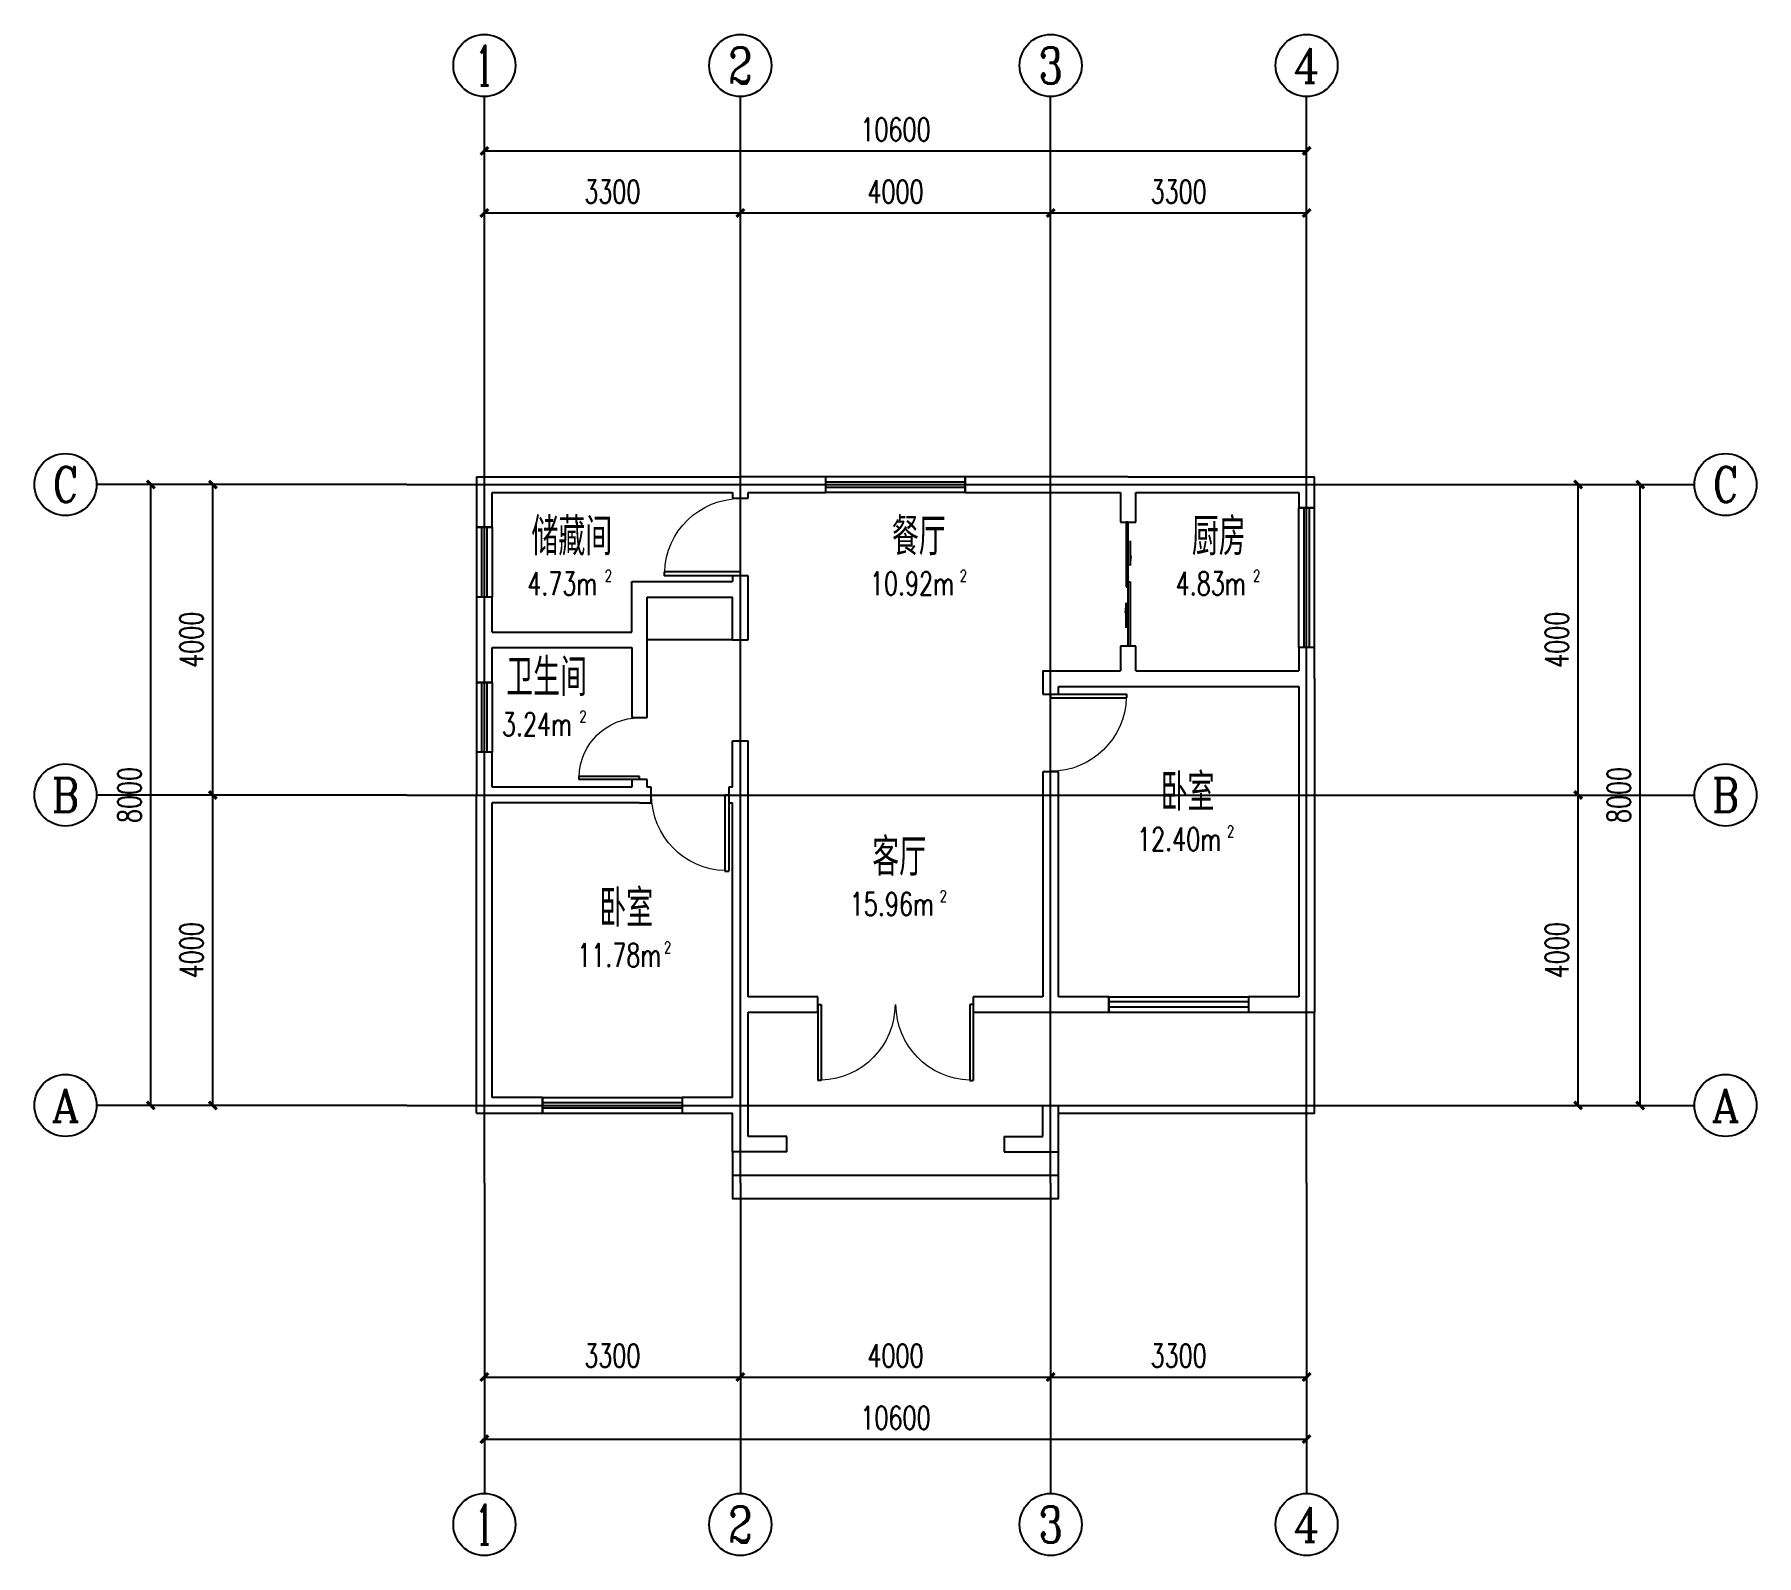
# Model space of a CAD drawing. Extents: x 55676 to 77876, y 19735 to 39335.
import ezdxf
from ezdxf.enums import TextEntityAlignment as Align

# ---------------------------------------------------------------- set-up
doc = ezdxf.new("R2010")
doc.units = 0
doc.header["$LTSCALE"] = 1000
doc.header["$MEASUREMENT"] = 0
for name, color, linetype in [('HT-A-AXIS-F01-NEW', 3, 'Continuous'), ('HT-A-AXIS-TEXT-F01-NEW', 7, 'Continuous'), ('HT-A-NOPLOT-F01-NEW', 1, 'Continuous'), ('HT-A-ROOM-F01-NEW', 7, 'Continuous'), ('HT-A-WALL-F01-NEW', 9, 'Continuous'), ('HT-A-WIND-F01-NEW', 4, 'Continuous')]:
    doc.layers.add(name, color=color, linetype=linetype)
doc.styles.add('_TCH_AXIS', font='COMPLEX', dxfattribs={"bigfont": 'GBCBIG'})
doc.styles.add('_TCH_DIM_T3', font='SIMPLEX', dxfattribs={"width": 0.71, "bigfont": 'GBCBIG'})
doc.styles.add('_TCH_SPACE', font='SIMPLEX', dxfattribs={"bigfont": 'GBCBIG'})
doc.styles.add('COMPLEX', font='COMPLEX')
doc.dimstyles.new('_TCH_ARCH&&100', dxfattribs={"dimtxt": 297.5, "dimasz": 100, "dimexe": 250, "dimexo": 300, "dimgap": 126.25, "dimtad": 1, "dimdec": 0, "dimzin": 0, "dimdsep": 46, "dimtxsty": '_TCH_DIM_T3', "dimblk": 'ARCHTICK', "dimcen": 0.09, "dimclrt": 7, "dimazin": 2, "dimtfac": 1, "dimtdec": 0, "dimtix": 1, "dimtmove": 2, "dimatfit": 3, "dimfxl": 100, "dimtolj": 1, "dimtzin": 0, "dimarcsym": 0})

# ---------------------------------------------------------------- blocks, each defined once
blk = doc.blocks.new('_ArchTick')
at = {"color": 0, "linetype": 'ByBlock', "const_width": 0.4}
blk.add_lwpolyline([(-0.5, -0.5), (0.5, 0.5)], dxfattribs=at)
blk = doc.blocks.new('*D9')
at = {"layer": 'Defpoints', "color": 0, "transparency": 16777216}
for p in [(73075.84, 29535.4), (75575.84, 29535.4), (73075.84, 25535.4)]:
    blk.add_point(p, dxfattribs=at)
at = {"layer": 'HT-A-AXIS-F01-NEW', "color": 0, "lineweight": -2, "transparency": 16777216}
for p, q in [((73375.84, 29535.4), (75825.84, 29535.4)), ((75575.84, 25535.4), (75575.84, 29535.4)), ((73375.84, 25535.4), (75825.84, 25535.4))]:
    blk.add_line(p, q, dxfattribs=at)
at = {"layer": 'HT-A-AXIS-F01-NEW', "color": 0, "lineweight": -2, "transparency": 16777216, "xscale": 100, "yscale": 100, "zscale": 100}
for p, rotation in [((75575.84, 29535.4), 90), ((75575.84, 25535.4), 270)]:
    blk.add_blockref('_ArchTick', p, dxfattribs=dict(at, rotation=rotation))
at = {"layer": 'HT-A-AXIS-F01-NEW', "color": 7, "transparency": 16777216, "insert": (75300.84, 27535.4), "char_height": 297.5, "attachment_point": 5, "rotation": 90, "style": '_TCH_DIM_T3'}
blk.add_mtext('\\A1;4000', dxfattribs=at)
blk = doc.blocks.new('*D10')
at = {"layer": 'Defpoints', "color": 0, "transparency": 16777216}
for p in [(73075.84, 33535.4), (75575.84, 33535.4), (73075.84, 29535.4)]:
    blk.add_point(p, dxfattribs=at)
at = {"layer": 'HT-A-AXIS-F01-NEW', "color": 0, "lineweight": -2, "transparency": 16777216}
for p, q in [((73375.84, 33535.4), (75825.84, 33535.4)), ((75575.84, 29535.4), (75575.84, 33535.4)), ((73375.84, 29535.4), (75825.84, 29535.4))]:
    blk.add_line(p, q, dxfattribs=at)
at = {"layer": 'HT-A-AXIS-F01-NEW', "color": 0, "lineweight": -2, "transparency": 16777216, "xscale": 100, "yscale": 100, "zscale": 100}
for p, rotation in [((75575.84, 33535.4), 90), ((75575.84, 29535.4), 270)]:
    blk.add_blockref('_ArchTick', p, dxfattribs=dict(at, rotation=rotation))
at = {"layer": 'HT-A-AXIS-F01-NEW', "color": 7, "transparency": 16777216, "insert": (75300.84, 31535.4), "char_height": 297.5, "attachment_point": 5, "rotation": 90, "style": '_TCH_DIM_T3'}
blk.add_mtext('\\A1;4000', dxfattribs=at)
blk = doc.blocks.new('*D11')
at = {"layer": 'Defpoints', "color": 0, "transparency": 16777216}
for p in [(73075.84, 33535.4), (76375.84, 33535.4), (73075.84, 25535.4)]:
    blk.add_point(p, dxfattribs=at)
at = {"layer": 'HT-A-AXIS-F01-NEW', "color": 0, "lineweight": -2, "transparency": 16777216}
for p, q in [((73375.84, 33535.4), (76625.84, 33535.4)), ((76375.84, 25535.4), (76375.84, 33535.4)), ((73375.84, 25535.4), (76625.84, 25535.4))]:
    blk.add_line(p, q, dxfattribs=at)
at = {"layer": 'HT-A-AXIS-F01-NEW', "color": 0, "lineweight": -2, "transparency": 16777216, "xscale": 100, "yscale": 100, "zscale": 100}
for p, rotation in [((76375.84, 33535.4), 90), ((76375.84, 25535.4), 270)]:
    blk.add_blockref('_ArchTick', p, dxfattribs=dict(at, rotation=rotation))
at = {"layer": 'HT-A-AXIS-F01-NEW', "color": 7, "transparency": 16777216, "insert": (76100.84, 29535.4), "char_height": 297.5, "attachment_point": 5, "rotation": 90, "style": '_TCH_DIM_T3'}
blk.add_mtext('\\A1;8000', dxfattribs=at)
blk = doc.blocks.new('*D12')
at = {"layer": 'Defpoints', "color": 0, "transparency": 16777216}
for p in [(57975.84, 29535.4), (60475.84, 29535.4), (60475.84, 25535.4)]:
    blk.add_point(p, dxfattribs=at)
at = {"layer": 'HT-A-AXIS-F01-NEW', "color": 0, "lineweight": -2, "transparency": 16777216}
for p, q in [((60175.84, 29535.4), (57725.84, 29535.4)), ((57975.84, 25535.4), (57975.84, 29535.4)), ((60175.84, 25535.4), (57725.84, 25535.4))]:
    blk.add_line(p, q, dxfattribs=at)
at = {"layer": 'HT-A-AXIS-F01-NEW', "color": 0, "lineweight": -2, "transparency": 16777216, "xscale": 100, "yscale": 100, "zscale": 100}
for p, rotation in [((57975.84, 29535.4), 90), ((57975.84, 25535.4), 270)]:
    blk.add_blockref('_ArchTick', p, dxfattribs=dict(at, rotation=rotation))
at = {"layer": 'HT-A-AXIS-F01-NEW', "color": 7, "transparency": 16777216, "insert": (57700.84, 27535.4), "char_height": 297.5, "attachment_point": 5, "rotation": 90, "style": '_TCH_DIM_T3'}
blk.add_mtext('\\A1;4000', dxfattribs=at)
blk = doc.blocks.new('*D13')
at = {"layer": 'Defpoints', "color": 0, "transparency": 16777216}
for p in [(57975.84, 33535.4), (60475.84, 33535.4), (60475.84, 29535.4)]:
    blk.add_point(p, dxfattribs=at)
at = {"layer": 'HT-A-AXIS-F01-NEW', "color": 0, "lineweight": -2, "transparency": 16777216}
for p, q in [((60175.84, 33535.4), (57725.84, 33535.4)), ((57975.84, 29535.4), (57975.84, 33535.4)), ((60175.84, 29535.4), (57725.84, 29535.4))]:
    blk.add_line(p, q, dxfattribs=at)
at = {"layer": 'HT-A-AXIS-F01-NEW', "color": 0, "lineweight": -2, "transparency": 16777216, "xscale": 100, "yscale": 100, "zscale": 100}
for p, rotation in [((57975.84, 33535.4), 90), ((57975.84, 29535.4), 270)]:
    blk.add_blockref('_ArchTick', p, dxfattribs=dict(at, rotation=rotation))
at = {"layer": 'HT-A-AXIS-F01-NEW', "color": 7, "transparency": 16777216, "insert": (57700.84, 31535.4), "char_height": 297.5, "attachment_point": 5, "rotation": 90, "style": '_TCH_DIM_T3'}
blk.add_mtext('\\A1;4000', dxfattribs=at)
blk = doc.blocks.new('*D14')
at = {"layer": 'Defpoints', "color": 0, "transparency": 16777216}
for p in [(57175.84, 33535.4), (60475.84, 33535.4), (60475.84, 25535.4)]:
    blk.add_point(p, dxfattribs=at)
at = {"layer": 'HT-A-AXIS-F01-NEW', "color": 0, "lineweight": -2, "transparency": 16777216}
for p, q in [((60175.84, 33535.4), (56925.84, 33535.4)), ((57175.84, 25535.4), (57175.84, 33535.4)), ((60175.84, 25535.4), (56925.84, 25535.4))]:
    blk.add_line(p, q, dxfattribs=at)
at = {"layer": 'HT-A-AXIS-F01-NEW', "color": 0, "lineweight": -2, "transparency": 16777216, "xscale": 100, "yscale": 100, "zscale": 100}
for p, rotation in [((57175.84, 33535.4), 90), ((57175.84, 25535.4), 270)]:
    blk.add_blockref('_ArchTick', p, dxfattribs=dict(at, rotation=rotation))
at = {"layer": 'HT-A-AXIS-F01-NEW', "color": 7, "transparency": 16777216, "insert": (56900.84, 29535.4), "char_height": 297.5, "attachment_point": 5, "rotation": 90, "style": '_TCH_DIM_T3'}
blk.add_mtext('\\A1;8000', dxfattribs=at)
blk = doc.blocks.new('*D15')
at = {"layer": 'Defpoints', "color": 0, "transparency": 16777216}
for p in [(64775.84, 37035.4), (61475.84, 34535.4), (64775.84, 34535.4)]:
    blk.add_point(p, dxfattribs=at)
at = {"layer": 'HT-A-AXIS-F01-NEW', "color": 0, "lineweight": -2, "transparency": 16777216}
for p, q in [((61475.84, 34835.4), (61475.84, 37285.4)), ((64775.84, 34835.4), (64775.84, 37285.4)), ((61475.84, 37035.4), (64775.84, 37035.4))]:
    blk.add_line(p, q, dxfattribs=at)
at = {"layer": 'HT-A-AXIS-F01-NEW', "color": 0, "lineweight": -2, "transparency": 16777216, "xscale": 100, "yscale": 100, "zscale": 100, "rotation": 180}
blk.add_blockref('_ArchTick', (61475.84, 37035.4), dxfattribs=at)
at = {"layer": 'HT-A-AXIS-F01-NEW', "color": 0, "lineweight": -2, "transparency": 16777216, "xscale": 100, "yscale": 100, "zscale": 100}
blk.add_blockref('_ArchTick', (64775.84, 37035.4), dxfattribs=at)
at = {"layer": 'HT-A-AXIS-F01-NEW', "color": 7, "transparency": 16777216, "insert": (63125.84, 37310.4), "char_height": 297.5, "attachment_point": 5, "style": '_TCH_DIM_T3'}
blk.add_mtext('\\A1;3300', dxfattribs=at)
blk = doc.blocks.new('*D16')
at = {"layer": 'Defpoints', "color": 0, "transparency": 16777216}
for p in [(68775.84, 37035.4), (64775.84, 34535.4), (68775.84, 34535.4)]:
    blk.add_point(p, dxfattribs=at)
at = {"layer": 'HT-A-AXIS-F01-NEW', "color": 0, "lineweight": -2, "transparency": 16777216}
for p, q in [((64775.84, 34835.4), (64775.84, 37285.4)), ((68775.84, 34835.4), (68775.84, 37285.4)), ((64775.84, 37035.4), (68775.84, 37035.4))]:
    blk.add_line(p, q, dxfattribs=at)
at = {"layer": 'HT-A-AXIS-F01-NEW', "color": 0, "lineweight": -2, "transparency": 16777216, "xscale": 100, "yscale": 100, "zscale": 100, "rotation": 180}
blk.add_blockref('_ArchTick', (64775.84, 37035.4), dxfattribs=at)
at = {"layer": 'HT-A-AXIS-F01-NEW', "color": 0, "lineweight": -2, "transparency": 16777216, "xscale": 100, "yscale": 100, "zscale": 100}
blk.add_blockref('_ArchTick', (68775.84, 37035.4), dxfattribs=at)
at = {"layer": 'HT-A-AXIS-F01-NEW', "color": 7, "transparency": 16777216, "insert": (66775.84, 37310.4), "char_height": 297.5, "attachment_point": 5, "style": '_TCH_DIM_T3'}
blk.add_mtext('\\A1;4000', dxfattribs=at)
blk = doc.blocks.new('*D17')
at = {"layer": 'Defpoints', "color": 0, "transparency": 16777216}
for p in [(72075.84, 37035.4), (68775.84, 34535.4), (72075.84, 34535.4)]:
    blk.add_point(p, dxfattribs=at)
at = {"layer": 'HT-A-AXIS-F01-NEW', "color": 0, "lineweight": -2, "transparency": 16777216}
for p, q in [((68775.84, 34835.4), (68775.84, 37285.4)), ((72075.84, 34835.4), (72075.84, 37285.4)), ((68775.84, 37035.4), (72075.84, 37035.4))]:
    blk.add_line(p, q, dxfattribs=at)
at = {"layer": 'HT-A-AXIS-F01-NEW', "color": 0, "lineweight": -2, "transparency": 16777216, "xscale": 100, "yscale": 100, "zscale": 100, "rotation": 180}
blk.add_blockref('_ArchTick', (68775.84, 37035.4), dxfattribs=at)
at = {"layer": 'HT-A-AXIS-F01-NEW', "color": 0, "lineweight": -2, "transparency": 16777216, "xscale": 100, "yscale": 100, "zscale": 100}
blk.add_blockref('_ArchTick', (72075.84, 37035.4), dxfattribs=at)
at = {"layer": 'HT-A-AXIS-F01-NEW', "color": 7, "transparency": 16777216, "insert": (70425.84, 37310.4), "char_height": 297.5, "attachment_point": 5, "style": '_TCH_DIM_T3'}
blk.add_mtext('\\A1;3300', dxfattribs=at)
blk = doc.blocks.new('*D18')
at = {"layer": 'Defpoints', "color": 0, "transparency": 16777216}
for p in [(72075.84, 37835.4), (61475.84, 34535.4), (72075.84, 34535.4)]:
    blk.add_point(p, dxfattribs=at)
at = {"layer": 'HT-A-AXIS-F01-NEW', "color": 0, "lineweight": -2, "transparency": 16777216}
for p, q in [((61475.84, 34835.4), (61475.84, 38085.4)), ((72075.84, 34835.4), (72075.84, 38085.4)), ((61475.84, 37835.4), (72075.84, 37835.4))]:
    blk.add_line(p, q, dxfattribs=at)
at = {"layer": 'HT-A-AXIS-F01-NEW', "color": 0, "lineweight": -2, "transparency": 16777216, "xscale": 100, "yscale": 100, "zscale": 100, "rotation": 180}
blk.add_blockref('_ArchTick', (61475.84, 37835.4), dxfattribs=at)
at = {"layer": 'HT-A-AXIS-F01-NEW', "color": 0, "lineweight": -2, "transparency": 16777216, "xscale": 100, "yscale": 100, "zscale": 100}
blk.add_blockref('_ArchTick', (72075.84, 37835.4), dxfattribs=at)
at = {"layer": 'HT-A-AXIS-F01-NEW', "color": 7, "transparency": 16777216, "insert": (66775.84, 38110.4), "char_height": 297.5, "attachment_point": 5, "style": '_TCH_DIM_T3'}
blk.add_mtext('\\A1;10600', dxfattribs=at)
blk = doc.blocks.new('*D19')
at = {"layer": 'Defpoints', "color": 0, "transparency": 16777216}
for p in [(61475.84, 24535.4), (64775.84, 24535.4), (64775.84, 22035.4)]:
    blk.add_point(p, dxfattribs=at)
at = {"layer": 'HT-A-AXIS-F01-NEW', "color": 0, "lineweight": -2, "transparency": 16777216}
for p, q in [((61475.84, 24235.4), (61475.84, 21785.4)), ((64775.84, 24235.4), (64775.84, 21785.4)), ((61475.84, 22035.4), (64775.84, 22035.4))]:
    blk.add_line(p, q, dxfattribs=at)
at = {"layer": 'HT-A-AXIS-F01-NEW', "color": 0, "lineweight": -2, "transparency": 16777216, "xscale": 100, "yscale": 100, "zscale": 100, "rotation": 180}
blk.add_blockref('_ArchTick', (61475.84, 22035.4), dxfattribs=at)
at = {"layer": 'HT-A-AXIS-F01-NEW', "color": 0, "lineweight": -2, "transparency": 16777216, "xscale": 100, "yscale": 100, "zscale": 100}
blk.add_blockref('_ArchTick', (64775.84, 22035.4), dxfattribs=at)
at = {"layer": 'HT-A-AXIS-F01-NEW', "color": 7, "transparency": 16777216, "insert": (63125.84, 22310.4), "char_height": 297.5, "attachment_point": 5, "style": '_TCH_DIM_T3'}
blk.add_mtext('\\A1;3300', dxfattribs=at)
blk = doc.blocks.new('*D20')
at = {"layer": 'Defpoints', "color": 0, "transparency": 16777216}
for p in [(64775.84, 24535.4), (68775.84, 24535.4), (68775.84, 22035.4)]:
    blk.add_point(p, dxfattribs=at)
at = {"layer": 'HT-A-AXIS-F01-NEW', "color": 0, "lineweight": -2, "transparency": 16777216}
for p, q in [((64775.84, 24235.4), (64775.84, 21785.4)), ((68775.84, 24235.4), (68775.84, 21785.4)), ((64775.84, 22035.4), (68775.84, 22035.4))]:
    blk.add_line(p, q, dxfattribs=at)
at = {"layer": 'HT-A-AXIS-F01-NEW', "color": 0, "lineweight": -2, "transparency": 16777216, "xscale": 100, "yscale": 100, "zscale": 100, "rotation": 180}
blk.add_blockref('_ArchTick', (64775.84, 22035.4), dxfattribs=at)
at = {"layer": 'HT-A-AXIS-F01-NEW', "color": 0, "lineweight": -2, "transparency": 16777216, "xscale": 100, "yscale": 100, "zscale": 100}
blk.add_blockref('_ArchTick', (68775.84, 22035.4), dxfattribs=at)
at = {"layer": 'HT-A-AXIS-F01-NEW', "color": 7, "transparency": 16777216, "insert": (66775.84, 22310.4), "char_height": 297.5, "attachment_point": 5, "style": '_TCH_DIM_T3'}
blk.add_mtext('\\A1;4000', dxfattribs=at)
blk = doc.blocks.new('*D21')
at = {"layer": 'Defpoints', "color": 0, "transparency": 16777216}
for p in [(68775.84, 24535.4), (72075.84, 24535.4), (72075.84, 22035.4)]:
    blk.add_point(p, dxfattribs=at)
at = {"layer": 'HT-A-AXIS-F01-NEW', "color": 0, "lineweight": -2, "transparency": 16777216}
for p, q in [((68775.84, 24235.4), (68775.84, 21785.4)), ((72075.84, 24235.4), (72075.84, 21785.4)), ((68775.84, 22035.4), (72075.84, 22035.4))]:
    blk.add_line(p, q, dxfattribs=at)
at = {"layer": 'HT-A-AXIS-F01-NEW', "color": 0, "lineweight": -2, "transparency": 16777216, "xscale": 100, "yscale": 100, "zscale": 100, "rotation": 180}
blk.add_blockref('_ArchTick', (68775.84, 22035.4), dxfattribs=at)
at = {"layer": 'HT-A-AXIS-F01-NEW', "color": 0, "lineweight": -2, "transparency": 16777216, "xscale": 100, "yscale": 100, "zscale": 100}
blk.add_blockref('_ArchTick', (72075.84, 22035.4), dxfattribs=at)
at = {"layer": 'HT-A-AXIS-F01-NEW', "color": 7, "transparency": 16777216, "insert": (70425.84, 22310.4), "char_height": 297.5, "attachment_point": 5, "style": '_TCH_DIM_T3'}
blk.add_mtext('\\A1;3300', dxfattribs=at)
blk = doc.blocks.new('*D22')
at = {"layer": 'Defpoints', "color": 0, "transparency": 16777216}
for p in [(61475.84, 24535.4), (72075.84, 24535.4), (72075.84, 21235.4)]:
    blk.add_point(p, dxfattribs=at)
at = {"layer": 'HT-A-AXIS-F01-NEW', "color": 0, "lineweight": -2, "transparency": 16777216}
for p, q in [((61475.84, 24235.4), (61475.84, 20985.4)), ((72075.84, 24235.4), (72075.84, 20985.4)), ((61475.84, 21235.4), (72075.84, 21235.4))]:
    blk.add_line(p, q, dxfattribs=at)
at = {"layer": 'HT-A-AXIS-F01-NEW', "color": 0, "lineweight": -2, "transparency": 16777216, "xscale": 100, "yscale": 100, "zscale": 100, "rotation": 180}
blk.add_blockref('_ArchTick', (61475.84, 21235.4), dxfattribs=at)
at = {"layer": 'HT-A-AXIS-F01-NEW', "color": 0, "lineweight": -2, "transparency": 16777216, "xscale": 100, "yscale": 100, "zscale": 100}
blk.add_blockref('_ArchTick', (72075.84, 21235.4), dxfattribs=at)
at = {"layer": 'HT-A-AXIS-F01-NEW', "color": 7, "transparency": 16777216, "insert": (66775.84, 21510.4), "char_height": 297.5, "attachment_point": 5, "style": '_TCH_DIM_T3'}
blk.add_mtext('\\A1;10600', dxfattribs=at)
blk = doc.blocks.new('$DorLib2D$00000001')
for p, q in [((0.45, 0.98), (0.5, 0.98)), ((0.45, 0), (0.45, 0.98)), ((0.5, 0), (0.5, 0.98)), ((0.5, 0), (0.45, 0))]:
    blk.add_line(p, q)
at = {"lineweight": 13}
blk.add_arc((0.48, 0), 0.975, 91.47, 180, dxfattribs=at)
blk = doc.blocks.new('$DorLib2D$00000131')
at = {"color": 0, "linetype": 'Continuous'}
for p, q in [((0.15, 0.13), (0.23, 0.2)), ((0.23, 0.2), (0.23, 0.13)), ((-0.5, 0.13), (-0.5, 0)), ((0.02, 0.13), (-0.5, 0.13)), ((-0.5, 0), (0.02, 0)), ((-0.02, 0), (0.5, 0)), ((-0.02, -0.13), (-0.02, 0)), ((0.02, 0), (0.02, 0.13)), ((0.35, 0.13), (0.15, 0.13)), ((0.5, 0), (0.5, -0.13)), ((-0.35, -0.13), (-0.15, -0.13)), ((-0.23, -0.2), (-0.23, -0.13)), ((-0.15, -0.13), (-0.23, -0.2)), ((0.5, -0.13), (-0.02, -0.13))]:
    blk.add_line(p, q, dxfattribs=at)
blk = doc.blocks.new('$DorLib2D$00000002')
for p, q in [((-0.5, 0), (-0.5, 0.49)), ((-0.48, 0.49), (-0.5, 0.49)), ((-0.48, 0), (-0.48, 0.49)), ((0.48, 0), (0.48, 0.49)), ((0.48, 0.49), (0.5, 0.49)), ((0.5, 0), (0.5, 0.49)), ((-0.5, 0), (-0.48, 0)), ((0.5, 0), (0.48, 0))]:
    blk.add_line(p, q)
at = {"lineweight": 13}
for centre, start, end in [((-0.49, 0), 0, 88.53), ((0.49, 0), 91.47, 180)]:
    blk.add_arc(centre, 0.487, start, end, dxfattribs=at)
blk = doc.blocks.new('$TCHSYS$WIN2D')
for p, q in [((-0.5, 0.5), (0.5, 0.5)), ((-0.5, 0.5), (-0.5, -0.5)), ((0.5, 0.5), (0.5, -0.5)), ((0.5, 0.17), (-0.5, 0.17)), ((0.5, -0.17), (-0.5, -0.17)), ((-0.5, -0.5), (0.5, -0.5))]:
    blk.add_line(p, q)
blk = doc.blocks.new('_AXISO')
blk.add_circle((0, 0), 0.5)
at = {"layer": 'HT-A-AXIS-TEXT-F01-NEW', "style": 'COMPLEX', "width": 1.04}
blk.add_attdef('A', text='', height=0.56, dxfattribs=at).set_placement((-0.25, -0.28), (0.25, -0.28), align=Align.FIT)

msp = doc.modelspace()

# ---------------------------------------------------------------- linework, layer by layer
for points in [[(64675.84, 31535.4), (63575.84, 31535.4)], [(68875.84, 25535.4), (72075.84, 25535.4), (72075.84, 26735.4)], [(68875.84, 25435.4), (72175.84, 25435.4), (72175.84, 26735.4)], [(64675.84, 24935.4), (64675.84, 24635.4), (68875.84, 24635.4), (68875.84, 24935.4)], [(64675.84, 24935.4), (64675.84, 24335.4), (68875.84, 24335.4), (68875.84, 24935.4)]]:
    msp.add_lwpolyline(points)
at = {"layer": 'HT-A-AXIS-F01-NEW'}
for p, q in [((61475.84, 34535.4), (61475.84, 38535.4)), ((64775.84, 34535.4), (64775.84, 38535.4)), ((68775.84, 34535.4), (68775.84, 38535.4)), ((72075.84, 34535.4), (72075.84, 38535.4)), ((60475.84, 33535.4), (56475.84, 33535.4)), ((73075.84, 33535.4), (77075.84, 33535.4)), ((60475.84, 29535.4), (56475.84, 29535.4)), ((73075.84, 29535.4), (77075.84, 29535.4)), ((60475.84, 25535.4), (56475.84, 25535.4)), ((73075.84, 25535.4), (77075.84, 25535.4)), ((61475.84, 24535.4), (61475.84, 20535.4)), ((64775.84, 24535.4), (64775.84, 20535.4)), ((68775.84, 24535.4), (68775.84, 20535.4)), ((72075.84, 24535.4), (72075.84, 20535.4))]:
    msp.add_line(p, q, dxfattribs=at)
at = {"layer": 'HT-A-NOPLOT-F01-NEW'}
for p, q in [((61475.84, 24535.4), (61475.84, 34535.4)), ((64775.84, 24535.4), (64775.84, 34535.4)), ((68775.84, 24535.4), (68775.84, 34535.4)), ((72075.84, 24535.4), (72075.84, 34535.4)), ((60475.84, 33535.4), (73075.84, 33535.4)), ((60475.84, 29535.4), (73075.84, 29535.4)), ((60475.84, 25535.4), (73075.84, 25535.4))]:
    msp.add_line(p, q, dxfattribs=at)
at = {"layer": 'HT-A-WALL-F01-NEW'}
for p, q in [((61375.84, 33635.4), (64775.84, 33635.4)), ((61375.84, 33635.4), (61375.84, 32985.4)), ((65875.84, 33635.4), (64775.84, 33635.4)), ((65875.84, 33435.4), (65875.84, 33635.4)), ((69775.84, 33635.4), (67675.84, 33635.4)), ((67675.84, 33635.4), (67675.84, 33435.4)), ((69775.84, 33635.4), (72175.84, 33635.4)), ((72175.84, 33235.4), (72175.84, 33635.4)), ((61575.84, 33435.4), (64675.84, 33435.4)), ((61575.84, 32985.4), (61575.84, 33435.4)), ((64675.84, 33435.4), (64675.84, 33360.4)), ((64675.84, 33360.4), (64875.84, 33360.4)), ((64875.84, 33435.4), (65875.84, 33435.4)), ((64875.84, 33360.4), (64875.84, 33435.4)), ((67675.84, 33435.4), (69675.84, 33435.4)), ((69675.84, 33435.4), (69675.84, 33051.08)), ((69875.84, 33051.08), (69875.84, 33435.4)), ((69875.84, 33435.4), (71975.84, 33435.4)), ((71975.84, 33435.4), (71975.84, 33235.4)), ((71975.84, 33235.4), (72175.84, 33235.4)), ((61375.84, 32985.4), (61575.84, 32985.4)), ((69675.84, 33051.08), (69875.84, 33051.08)), ((63375.84, 32285.4), (64675.84, 32285.4)), ((63375.84, 31635.4), (63375.84, 32285.4)), ((64875.84, 32360.4), (64675.84, 32360.4)), ((64675.84, 32360.4), (64675.84, 32285.4)), ((64875.84, 32185.4), (64875.84, 32360.4)), ((61575.84, 32085.4), (61375.84, 32085.4)), ((61375.84, 32085.4), (61375.84, 31535.4)), ((61575.84, 31635.4), (61575.84, 32085.4)), ((63575.84, 32085.4), (64675.84, 32085.4)), ((63575.84, 31535.4), (63575.84, 32085.4)), ((64675.84, 31535.4), (64675.84, 32085.4)), ((64875.84, 31535.4), (64875.84, 32185.4)), ((61375.84, 31535.4), (61375.84, 30985.4)), ((61575.84, 31635.4), (63375.84, 31635.4)), ((63575.84, 30535.4), (63575.84, 31535.4)), ((64675.84, 31535.4), (64875.84, 31535.4)), ((61575.84, 30985.4), (61575.84, 31435.4)), ((61575.84, 31435.4), (63375.84, 31435.4)), ((63375.84, 31435.4), (63375.84, 30535.4)), ((69875.84, 31451.08), (69675.84, 31451.08)), ((69675.84, 31451.08), (69675.84, 31135.4)), ((69875.84, 31135.4), (69875.84, 31451.08)), ((72175.84, 31435.4), (71975.84, 31435.4)), ((71975.84, 31435.4), (71975.84, 31135.4)), ((72175.84, 31035.4), (72175.84, 31435.4)), ((68675.84, 31135.4), (69675.84, 31135.4)), ((68675.84, 31135.4), (68675.84, 30835.4)), ((69875.84, 31135.4), (71975.84, 31135.4)), ((61375.84, 30985.4), (61575.84, 30985.4)), ((68875.84, 30935.4), (69775.84, 30935.4)), ((68875.84, 30835.4), (68875.84, 30935.4)), ((69775.84, 30935.4), (71975.84, 30935.4)), ((71975.84, 30935.4), (71975.84, 26935.4)), ((72175.84, 31035.4), (72175.84, 26735.4)), ((68675.84, 30835.4), (68875.84, 30835.4)), ((63375.84, 30535.4), (63575.84, 30535.4)), ((64675.84, 29635.4), (64675.84, 30235.4)), ((64675.84, 30235.4), (64875.84, 30235.4)), ((64875.84, 29535.4), (64875.84, 30235.4)), ((61575.84, 30085.4), (61375.84, 30085.4)), ((61375.84, 30085.4), (61375.84, 29535.4)), ((61575.84, 29635.4), (61575.84, 30085.4)), ((68875.84, 29835.4), (68675.84, 29835.4)), ((68675.84, 29835.4), (68675.84, 26935.4)), ((68875.84, 26935.4), (68875.84, 29835.4)), ((61375.84, 25435.4), (61375.84, 29535.4)), ((63375.84, 29635.4), (61575.84, 29635.4)), ((63575.84, 29735.4), (63375.84, 29735.4)), ((63375.84, 29735.4), (63375.84, 29635.4)), ((63575.84, 29635.4), (63575.84, 29735.4)), ((63625.84, 29635.4), (63575.84, 29635.4)), ((63625.84, 29435.4), (63625.84, 29635.4)), ((64675.84, 29635.4), (64625.84, 29635.4)), ((64625.84, 29635.4), (64625.84, 29435.4)), ((64875.84, 26935.4), (64875.84, 29535.4)), ((61575.84, 25635.4), (61575.84, 29435.4)), ((63475.84, 29435.4), (61575.84, 29435.4)), ((63475.84, 29435.4), (63625.84, 29435.4)), ((64625.84, 29435.4), (64675.84, 29435.4)), ((64675.84, 26835.4), (64675.84, 29435.4)), ((65775.84, 26935.4), (64875.84, 26935.4)), ((65775.84, 26735.4), (65775.84, 26935.4)), ((68675.84, 26935.4), (67775.84, 26935.4)), ((67775.84, 26935.4), (67775.84, 26735.4)), ((69525.84, 26935.4), (68875.84, 26935.4)), ((69525.84, 26735.4), (69525.84, 26935.4)), ((71975.84, 26935.4), (71325.84, 26935.4)), ((71325.84, 26935.4), (71325.84, 26735.4)), ((64675.84, 25635.4), (64675.84, 26835.4)), ((64875.84, 26735.4), (65775.84, 26735.4)), ((64875.84, 25535.4), (64875.84, 26735.4)), ((67775.84, 26735.4), (68775.84, 26735.4)), ((68775.84, 26735.4), (69525.84, 26735.4)), ((71325.84, 26735.4), (72175.84, 26735.4)), ((62225.84, 25635.4), (61575.84, 25635.4)), ((62225.84, 25435.4), (62225.84, 25635.4)), ((64675.84, 25635.4), (64025.84, 25635.4)), ((64025.84, 25635.4), (64025.84, 25435.4)), ((64875.84, 25135.4), (64875.84, 25535.4)), ((68675.84, 25135.4), (68675.84, 25535.4)), ((68675.84, 25535.4), (68875.84, 25535.4)), ((68875.84, 24935.4), (68875.84, 25535.4)), ((61375.84, 25435.4), (62225.84, 25435.4)), ((64025.84, 25435.4), (64675.84, 25435.4)), ((64675.84, 24935.4), (64675.84, 25435.4)), ((65375.84, 25135.4), (64875.84, 25135.4)), ((65375.84, 24935.4), (65375.84, 25135.4)), ((68175.84, 25135.4), (68675.84, 25135.4)), ((68175.84, 25135.4), (68175.84, 24935.4)), ((65375.84, 24935.4), (64675.84, 24935.4)), ((68175.84, 24935.4), (68875.84, 24935.4))]:
    msp.add_line(p, q, dxfattribs=at)

# ---------------------------------------------------------------- block references
at = {"layer": 'HT-A-AXIS-F01-NEW'}
ref = msp.add_blockref('_AXISO', (61475.84, 38935.4), dxfattribs=dict(at, xscale=800, yscale=800, zscale=800))
ref.add_attrib('A', '1', dxfattribs={"layer": 'HT-A-AXIS-TEXT-F01-NEW', "height": 514.72, "style": '_TCH_AXIS'}).set_placement((61365.54, 38678.04), (61586.14, 38678.04), align=Align.FIT)
ref = msp.add_blockref('_AXISO', (64775.84, 38935.4), dxfattribs=dict(at, xscale=800, yscale=800, zscale=800))
ref.add_attrib('A', '2', dxfattribs={"layer": 'HT-A-AXIS-TEXT-F01-NEW', "height": 465.95, "style": '_TCH_AXIS'}).set_placement((64620.52, 38702.42), (64931.15, 38702.42), align=Align.FIT)
ref = msp.add_blockref('_AXISO', (68775.84, 38935.4), dxfattribs=dict(at, xscale=800, yscale=800, zscale=800))
ref.add_attrib('A', '3', dxfattribs={"layer": 'HT-A-AXIS-TEXT-F01-NEW', "height": 465.95, "style": '_TCH_AXIS'}).set_placement((68620.52, 38702.42), (68931.15, 38702.42), align=Align.FIT)
ref = msp.add_blockref('_AXISO', (72075.84, 38935.4), dxfattribs=dict(at, xscale=800, yscale=800, zscale=800))
ref.add_attrib('A', '4', dxfattribs={"layer": 'HT-A-AXIS-TEXT-F01-NEW', "height": 445.44, "style": '_TCH_AXIS'}).set_placement((71906.15, 38712.68), (72245.53, 38712.68), align=Align.FIT)
ref = msp.add_blockref('_AXISO', (56075.84, 33535.4), dxfattribs=dict(at, xscale=800, yscale=800, zscale=800))
ref.add_attrib('A', 'C', dxfattribs={"layer": 'HT-A-AXIS-TEXT-F01-NEW', "height": 455.69, "style": '_TCH_AXIS'}).set_placement((55913.09, 33307.55), (56238.58, 33307.55), align=Align.FIT)
ref = msp.add_blockref('_AXISO', (77475.84, 33535.4), dxfattribs=dict(at, xscale=800, yscale=800, zscale=800))
ref.add_attrib('A', 'C', dxfattribs={"layer": 'HT-A-AXIS-TEXT-F01-NEW', "height": 455.69, "style": '_TCH_AXIS'}).set_placement((77313.09, 33307.55), (77638.58, 33307.55), align=Align.FIT)
ref = msp.add_blockref('_AXISO', (56075.84, 29535.4), dxfattribs=dict(at, xscale=800, yscale=800, zscale=800))
ref.add_attrib('A', 'B', dxfattribs={"layer": 'HT-A-AXIS-TEXT-F01-NEW', "height": 435.26, "style": '_TCH_AXIS'}).set_placement((55899.66, 29317.77), (56252.01, 29317.77), align=Align.FIT)
ref = msp.add_blockref('_AXISO', (77475.84, 29535.4), dxfattribs=dict(at, xscale=800, yscale=800, zscale=800))
ref.add_attrib('A', 'B', dxfattribs={"layer": 'HT-A-AXIS-TEXT-F01-NEW', "height": 435.26, "style": '_TCH_AXIS'}).set_placement((77299.66, 29317.77), (77652.01, 29317.77), align=Align.FIT)
ref = msp.add_blockref('_AXISO', (56075.84, 25535.4), dxfattribs=dict(at, xscale=800, yscale=800, zscale=800))
ref.add_attrib('A', 'A', dxfattribs={"layer": 'HT-A-AXIS-TEXT-F01-NEW', "height": 425.18, "style": '_TCH_AXIS'}).set_placement((55893.62, 25322.81), (56258.06, 25322.81), align=Align.FIT)
ref = msp.add_blockref('_AXISO', (77475.84, 25535.4), dxfattribs=dict(at, xscale=800, yscale=800, zscale=800))
ref.add_attrib('A', 'A', dxfattribs={"layer": 'HT-A-AXIS-TEXT-F01-NEW', "height": 425.18, "style": '_TCH_AXIS'}).set_placement((77293.62, 25322.81), (77658.06, 25322.81), align=Align.FIT)
ref = msp.add_blockref('_AXISO', (61475.84, 20135.4), dxfattribs=dict(at, xscale=800, yscale=800, zscale=800))
ref.add_attrib('A', '1', dxfattribs={"layer": 'HT-A-AXIS-TEXT-F01-NEW', "height": 514.72, "style": '_TCH_AXIS'}).set_placement((61365.54, 19878.04), (61586.14, 19878.04), align=Align.FIT)
ref = msp.add_blockref('_AXISO', (64775.84, 20135.4), dxfattribs=dict(at, xscale=800, yscale=800, zscale=800))
ref.add_attrib('A', '2', dxfattribs={"layer": 'HT-A-AXIS-TEXT-F01-NEW', "height": 465.95, "style": '_TCH_AXIS'}).set_placement((64620.52, 19902.42), (64931.15, 19902.42), align=Align.FIT)
ref = msp.add_blockref('_AXISO', (68775.84, 20135.4), dxfattribs=dict(at, xscale=800, yscale=800, zscale=800))
ref.add_attrib('A', '3', dxfattribs={"layer": 'HT-A-AXIS-TEXT-F01-NEW', "height": 465.95, "style": '_TCH_AXIS'}).set_placement((68620.52, 19902.42), (68931.15, 19902.42), align=Align.FIT)
ref = msp.add_blockref('_AXISO', (72075.84, 20135.4), dxfattribs=dict(at, xscale=800, yscale=800, zscale=800))
ref.add_attrib('A', '4', dxfattribs={"layer": 'HT-A-AXIS-TEXT-F01-NEW', "height": 445.44, "style": '_TCH_AXIS'}).set_placement((71906.15, 19912.68), (72245.53, 19912.68), align=Align.FIT)
at = {"layer": 'HT-A-WIND-F01-NEW'}
for name, p, xscale, yscale, zscale, rotation in [('$TCHSYS$WIN2D', (66775.84, 33535.4), -1800, -200, -1800, 360), ('$DorLib2D$00000001', (64775.84, 32860.4), -1000, 1000, -1000, 90), ('$TCHSYS$WIN2D', (72075.84, 32335.4), -1800, 200, -1800, 270), ('$TCHSYS$WIN2D', (61475.84, 32535.4), -900, -200, -900, 90), ('$DorLib2D$00000131', (69775.84, 32251.08), -1600, 200, -1600, 270), ('$TCHSYS$WIN2D', (61475.84, 30535.4), -900, -200, -900, 90), ('$DorLib2D$00000001', (68775.84, 30335.4), -1000, 1000, -1000, 270), ('$DorLib2D$00000001', (63475.84, 30135.4), -800, 800, -800, 90), ('$DorLib2D$00000001', (64125.84, 29535.4), -1000, 1000, -1000, 180), ('$TCHSYS$WIN2D', (70425.84, 26835.4), -1800, -200, -1800, 180), ('$DorLib2D$00000002', (66775.84, 26835.4), -2000, 2000, -2000, 180), ('$TCHSYS$WIN2D', (63125.84, 25535.4), -1800, -200, -1800, 180)]:
    msp.add_blockref(name, p, dxfattribs=dict(at, xscale=xscale, yscale=yscale, zscale=zscale, rotation=rotation))

# ---------------------------------------------------------------- texts
at = {"layer": 'HT-A-ROOM-F01-NEW', "style": '_TCH_SPACE'}
for s, p in [('储藏间', (62082.24, 32622.78)), ('餐厅', (66728.81, 32623.76)), ('厨房', (70595.58, 32623.76)), ('卫生间', (61757.48, 30809.31)), ('卧室', (70193.71, 29329.23)), ('客厅', (66476.61, 28493.67)), ('卧室', (62956.42, 27834.52))]:
    msp.add_text(s, height=482.27, dxfattribs=at).set_placement(p)
at = {"layer": 'HT-A-ROOM-F01-NEW', "style": '_TCH_SPACE', "width": 0.71}
for s, height, p in [('2', 148.75, (63028.63, 32285.91)), ('2', 148.75, (67606.26, 32286.88)), ('2', 148.75, (71387.71, 32286.88)), ('4.73m', 297.5, (62028.63, 32110.91)), ('10.92m', 297.5, (66446.26, 32111.88)), ('4.83m', 297.5, (70387.71, 32111.88)), ('3.24m', 297.5, (61701.2, 30297.43)), ('2', 148.75, (62701.2, 30472.43)), ('12.40m', 297.5, (69889.88, 28817.35)), ('2', 148.75, (71049.88, 28992.35)), ('15.96m', 297.5, (66186.08, 27981.8)), ('2', 148.75, (67346.08, 28156.8)), ('11.78m', 297.5, (62672.59, 27322.65)), ('2', 148.75, (63792.59, 27497.65))]:
    msp.add_text(s, height=height, dxfattribs=at).set_placement(p)

# ---------------------------------------------------------------- dimensions: what is measured, and where the dimension line sits
at = {"layer": 'HT-A-AXIS-F01-NEW'}
for p1, p2, distance, picture, middle in [((61475.84, 34535.4), (72075.84, 34535.4), 3300, '*D18', (66775.84, 38110.4)), ((61475.84, 34535.4), (64775.84, 34535.4), 2500, '*D15', (63125.84, 37310.4)), ((64775.84, 34535.4), (68775.84, 34535.4), 2500, '*D16', (66775.84, 37310.4)), ((68775.84, 34535.4), (72075.84, 34535.4), 2500, '*D17', (70425.84, 37310.4)), ((60475.84, 25535.4), (60475.84, 33535.4), 3300, '*D14', (56900.84, 29535.4)), ((60475.84, 29535.4), (60475.84, 33535.4), 2500, '*D13', (57700.84, 31535.4)), ((73075.84, 29535.4), (73075.84, 33535.4), -2500, '*D10', (75300.84, 31535.4)), ((73075.84, 25535.4), (73075.84, 33535.4), -3300, '*D11', (76100.84, 29535.4)), ((60475.84, 25535.4), (60475.84, 29535.4), 2500, '*D12', (57700.84, 27535.4)), ((73075.84, 25535.4), (73075.84, 29535.4), -2500, '*D9', (75300.84, 27535.4)), ((61475.84, 24535.4), (64775.84, 24535.4), -2500, '*D19', (63125.84, 22310.4)), ((61475.84, 24535.4), (72075.84, 24535.4), -3300, '*D22', (66775.84, 21510.4)), ((64775.84, 24535.4), (68775.84, 24535.4), -2500, '*D20', (66775.84, 22310.4)), ((68775.84, 24535.4), (72075.84, 24535.4), -2500, '*D21', (70425.84, 22310.4))]:
    dim = msp.add_aligned_dim(p1=p1, p2=p2, distance=distance, dimstyle='_TCH_ARCH&&100', dxfattribs=at)
    dim.commit()
    dim.dimension.update_dxf_attribs({"geometry": picture, "text_midpoint": middle})

doc.saveas('drawing.dxf')
